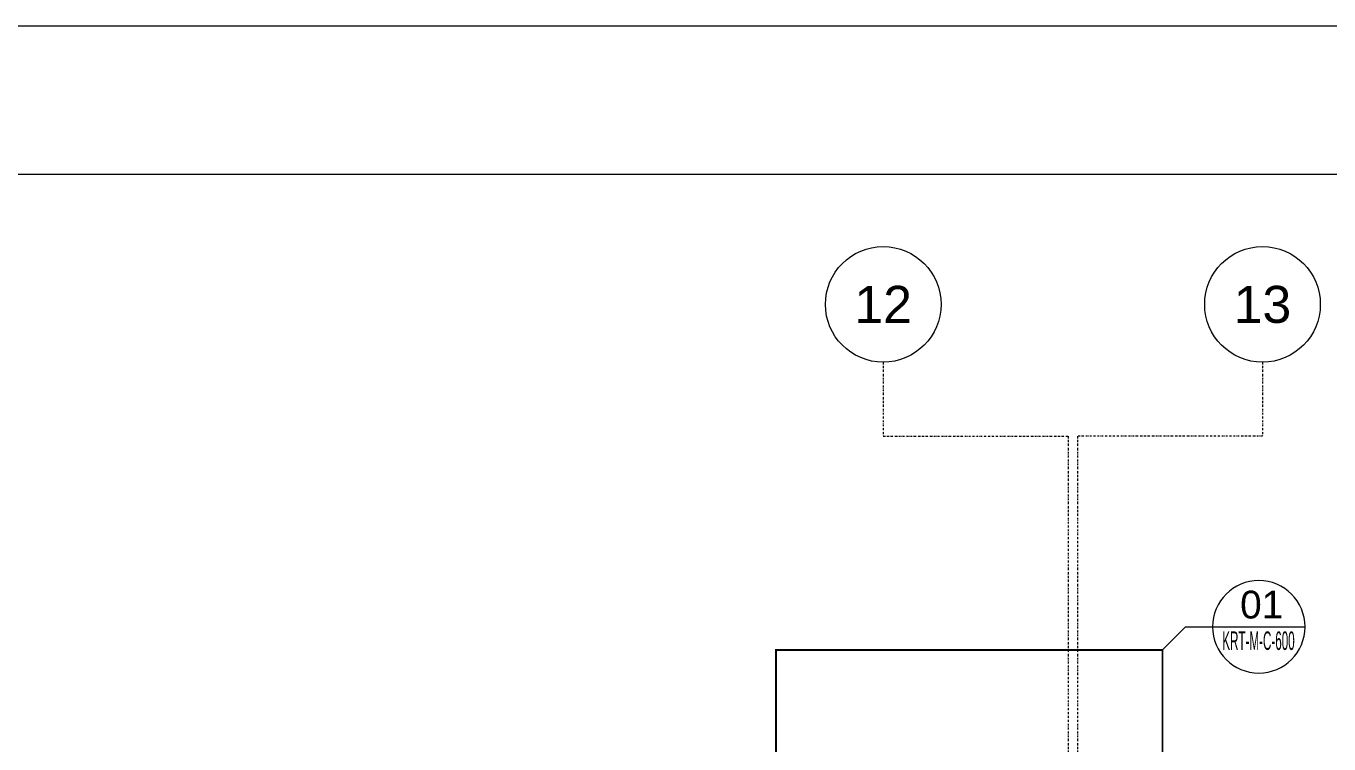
# Model space of a CAD drawing. Extents: x -9058 to 11890, y 0 to 8245.
# Drawn here: x 3362 to 4066, y 3817 to 4205 of the extents above; entities that cross this region are included whole.
import ezdxf
from ezdxf.enums import TextEntityAlignment as Align

# ---------------------------------------------------------------- set-up
doc = ezdxf.new("R2010")
doc.units = 0
doc.header["$MEASUREMENT"] = 0
doc.linetypes.add('DASHDOT', pattern=[1, 0.5, -0.25, 0, -0.25])
doc.linetypes.add('HIDDEN2', pattern=[4.7625, 3.175, -1.5875])
doc.layers.get('0').update_dxf_attribs({"color": 9, "lineweight": 9})
for name, color, linetype, lineweight in [('21', 9, 'Continuous', 9), ('24', 9, 'DASHDOT', 9), ('40A', 9, 'Continuous', 9)]:
    doc.layers.add(name, color=color, linetype=linetype, lineweight=lineweight)
doc.styles.add('$1$Arial', font='arial.ttf', dxfattribs={"height": 2.5})
doc.styles.add('Arial', font='arial.ttf', dxfattribs={"height": 2.5})

# ---------------------------------------------------------------- blocks, each defined once
blk = doc.blocks.new('0_detailbox1')
blk.add_lwpolyline([(10.41, -2.5), (7.91, 0), (-5, 0)])
blk.add_circle((0, 0), 5)
at = {"style": 'Arial'}
blk.add_attdef('DETAYADI', text='', height=3, dxfattribs=at).set_placement((0, 0), align=Align.BOTTOM_CENTER)
blk.add_attdef('PAFTAADI', text='', height=2, dxfattribs=at).set_placement((0, -0.5), align=Align.TOP_CENTER)
blk = doc.blocks.new('$0$0_aks')
at = {"linetype": 'Continuous'}
blk.add_circle((0, 0), 3.125, dxfattribs=at)
at = {"style": '$1$Arial'}
blk.add_attdef('AKS', text='', height=2.5, dxfattribs=at).set_placement((0, 0), align=Align.MIDDLE_CENTER)
blk = doc.blocks.new('AKS')
at = {"layer": '24', "ltscale": 2}
for points in [[(3805.06, 4008.37), (3805.06, 3968.37), (3905.06, 3968.37), (3905.06, 3745.87)], [(4010.06, 4008.37), (4010.06, 3968.37), (3910.06, 3968.37), (3910.06, 3745.87)]]:
    blk.add_lwpolyline(points, dxfattribs=at)
at = {"layer": '24'}
ref = blk.add_blockref('$0$0_aks', (3805.06, 4039.62), dxfattribs=dict(at, xscale=10, yscale=10, zscale=10))
ref.add_attrib('AKS', '12', dxfattribs={"layer": '0', "height": 20, "style": '$1$Arial'}).set_placement((3805.06, 4039.62), align=Align.MIDDLE_CENTER)
ref = blk.add_blockref('$0$0_aks', (4010.06, 4039.62), dxfattribs=dict(at, xscale=10, yscale=10, zscale=10))
ref.add_attrib('AKS', '13', dxfattribs={"layer": '0', "height": 20, "style": '$1$Arial'}).set_placement((4010.06, 4039.62), align=Align.MIDDLE_CENTER)

msp = doc.modelspace()

# ---------------------------------------------------------------- linework, layer by layer
at = {"layer": '21', "linetype": 'HIDDEN2', "ltscale": 0.1, "const_width": 1}
msp.add_lwpolyline([(3767.13, 3867.87), (3976.02, 3867.87), (3976.02, 3346.4), (3767.13, 3346.4)], close=True, dxfattribs=at)
at = {"layer": '40A'}
for points in [[(5945, 4205), (0, 4205), (0, 0), (5945, 0)], [(5405.06, 80), (80, 80), (80, 4125), (5405.06, 4125)]]:
    msp.add_lwpolyline(points, close=True, dxfattribs=at)

# ---------------------------------------------------------------- block references
msp.add_blockref('AKS', (20, 15))
at = {"layer": '21'}
ref = msp.add_blockref('0_detailbox1', (4028.07, 3880.37), dxfattribs=dict(at, xscale=-5, yscale=5, zscale=5))
ref.add_attrib('DETAYADI', '01', dxfattribs={"layer": '0', "height": 15, "style": 'Arial'}).set_placement((4029.63, 3880.37), align=Align.BOTTOM_CENTER)
ref.add_attrib('PAFTAADI', 'KRT-M-C-600', dxfattribs={"layer": '0', "height": 10, "style": 'Arial', "width": 0.45}).set_placement((4027.89, 3877.87), align=Align.TOP_CENTER)

doc.saveas('drawing.dxf')
